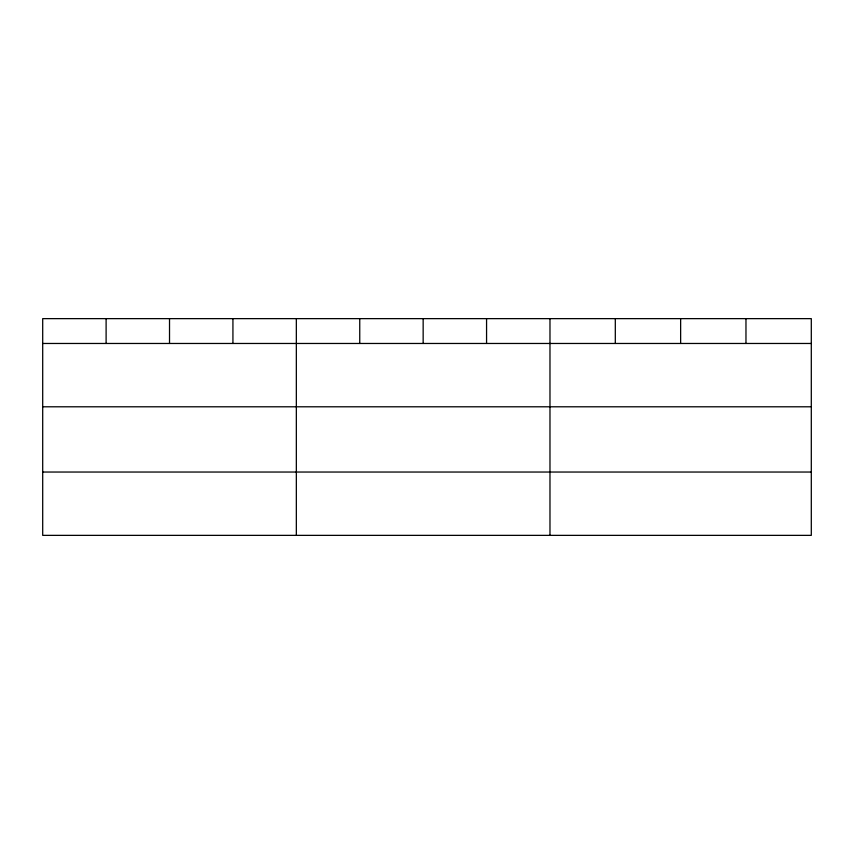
<?xml version="1.0" encoding="UTF-8"?>
<svg xmlns="http://www.w3.org/2000/svg" width="854" height="854" viewBox="0 0 854 854"><rect width="100%" height="100%" fill="white"/><g stroke="black" fill="none" stroke-linecap="round" stroke-linejoin="round"><path stroke-width="1.28" d="M811.3 406.792L811.3 318.638L42.7 318.638L42.7 535.362L811.3 535.362L811.3 406.792L42.7 406.792M42.7 343.468L811.3 343.468M42.7 472.038L811.3 472.038M745.969 318.638L745.969 343.468M680.638 318.638L680.638 343.468M615.307 318.638L615.307 343.468M549.976 318.638L549.976 535.362M486.566 318.638L486.566 343.468M423.157 318.638L423.157 343.468M359.747 318.638L359.747 343.468M296.338 318.638L296.338 535.362M232.928 318.638L232.928 343.468M169.519 318.638L169.519 343.468M106.109 318.638L106.109 343.468"/></g></svg>
